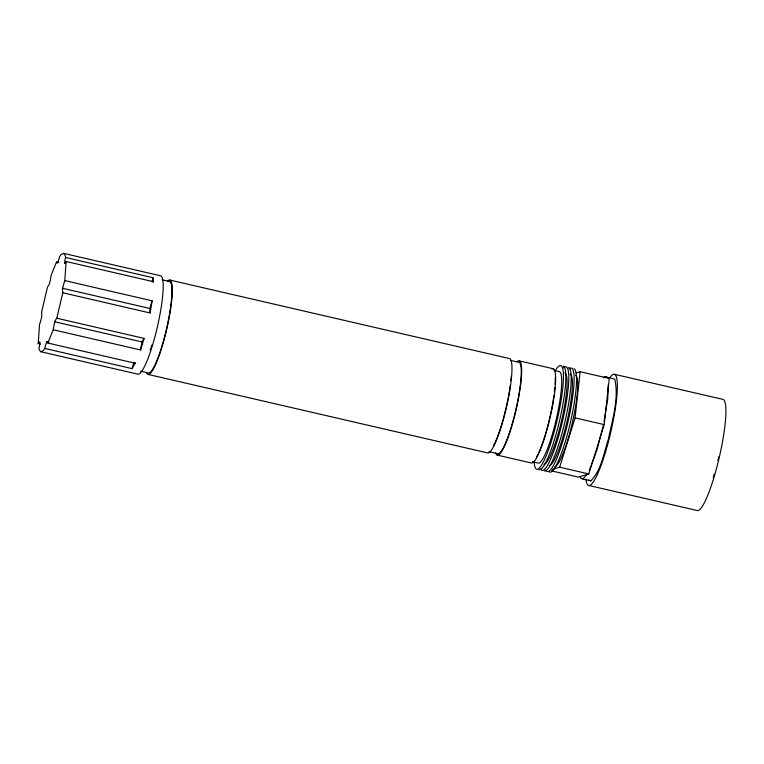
<?xml version="1.0" encoding="UTF-8"?>
<svg xmlns="http://www.w3.org/2000/svg" width="764" height="764" viewBox="0 0 764 764"><rect width="100%" height="100%" fill="white"/><g stroke="black" fill="none" stroke-linecap="round" stroke-linejoin="round"><path stroke-width="1.15" d="M40.502 344.106L38.2 343.571L39.547 324.461A17.324 2.875 -77 0 0 41.714 316.783A17.324 2.875 -77 0 0 41.542 312.304L47.53 286.863A17.324 2.875 -77 0 0 49.612 283.253A17.324 2.875 -77 0 0 51.112 275.317L56.498 262.042L58.799 262.568M153.153 282.308A14.105 2.34 -77 0 0 153.468 281.706L66.134 261.508L64.797 280.617A17.324 2.875 -77 0 0 62.619 288.295A17.324 2.875 -77 0 0 62.791 292.774L56.803 318.216A17.133 2.846 -77 0 0 54.741 321.778L54.588 322.465A17.505 2.903 -77 0 0 53.222 329.762L47.836 343.046L135.171 363.234L132.105 368.64L44.77 348.441L43.042 350.8L40.597 351.688L38.954 349.215A17.133 2.846 -77 0 0 39.948 341.995A17.505 2.903 -77 0 0 38.2 343.571M552.429 469.43L559.668 467.215L575.082 417.879L580.143 371.724L609.252 378.457L604.19 424.612L588.777 473.938L578.434 477.108L551.56 470.901M62.791 292.774L150.126 312.973L152.132 300.815L64.797 280.617M604.028 421.957L607.724 399.104L608.268 384.712M56.803 318.216L144.138 338.414A17.133 2.846 -77 0 0 142.075 341.966L141.923 342.654A17.505 2.903 -77 0 0 140.557 349.96L53.222 329.762M603.321 425.405L596.837 450.349L589.292 470.395M717.864 460.406L718.676 456.948M713.289 477.271L714.187 474.091M140.557 349.96L144.138 338.414M586.914 474.511L582.961 479.028L580.802 478.188L580.315 476.535M603.283 377.874L604.735 376.547L614.791 379.202C619.212 399.18 612.193 419.866 608.345 439.462C603.627 453.434 601.488 469.927 590.868 480.852L582.961 479.028M40.597 351.688L137.644 374.121A50.5 8.385 -77 0 0 157.107 328.042A50.5 8.385 -77 0 0 160.774 275.833L63.737 253.4L61.301 254.278L59.582 256.618A12.95 2.149 -77 0 1 57.625 262.864A15.165 2.521 -77 0 1 56.498 262.042M576.008 372.994L580.143 371.724M614.151 374.236L722.696 399.324A57.071 9.483 -77 0 1 719.688 455.554A57.071 9.483 -77 0 1 697.503 510.6L588.968 485.512M170.009 280.082L509.645 358.612A48.438 8.041 -77 0 1 506.131 408.683A48.438 8.041 -77 0 1 487.461 452.88L147.815 374.36M519.339 360.904L553.308 368.754M63.737 253.4L65.389 255.864L65.609 257.516L152.943 277.714L153.468 281.706M162.111 279.805L169.665 281.544A46.938 7.793 -77 0 1 166.256 330.067A46.938 7.793 -77 0 1 148.159 372.899L140.614 371.151M510.381 360.322L519.004 362.317A46.938 7.793 -77 0 1 515.595 410.841A46.938 7.793 -77 0 1 497.507 453.673L488.884 451.677M554.053 370.425L559.477 371.676A46.938 7.793 -77 0 1 556.068 420.19A46.938 7.793 -77 0 1 537.971 463.022L532.556 461.771M62.619 288.295L149.954 308.494A17.324 2.875 -77 0 0 150.126 312.973M575.082 417.879L604.19 424.612M54.741 321.778L142.075 341.966M44.77 348.441A14.344 2.378 -77 0 1 46.785 341.632L49.087 342.167M559.668 467.215L588.777 473.938M497.173 455.086L531.133 462.936A48.39 8.041 -77 0 0 550.729 414.661A48.39 8.041 -77 0 0 551.818 368.964M604.735 376.547L606.883 377.378M588.719 480.021L590.868 480.852M516.999 361.754A48.39 8.041 -77 0 1 515.824 410.927A48.39 8.041 -77 0 1 495.588 452.718M511.269 376.471A46.938 7.793 -77 0 1 510.858 380.758M510.285 385.371A46.938 7.793 -77 0 1 508.423 396.678M508.222 397.738A46.938 7.793 -77 0 1 506.15 407.518M505.892 408.597A46.938 7.793 -77 0 1 503.151 419.293M502.865 420.315A46.938 7.793 -77 0 1 493.353 445.947M167.669 280.932A48.438 8.041 -77 0 1 166.963 328.1A48.438 8.041 -77 0 1 146.669 373.128M555.199 377.712A46.938 7.793 -77 0 1 555.094 384.311M554.855 387.596A46.938 7.793 -77 0 1 554.397 391.989M553.957 395.475A46.938 7.793 -77 0 1 552.095 406.773M551.894 407.833A46.938 7.793 -77 0 1 549.813 417.612M549.564 418.691A46.938 7.793 -77 0 1 538.868 452.317M537.932 454.284A46.938 7.793 -77 0 1 536.576 456.824M151.874 345.08A46.938 7.793 -77 0 1 150.193 350.275M132.105 368.64A14.344 2.378 -77 0 1 133.948 362.327M65.609 257.516A10.142 1.681 -77 0 0 64.453 263.57A14.105 2.34 -77 0 0 66.134 261.508M152.16 281.343A10.142 1.681 -77 0 1 152.943 277.714M46.785 341.632A16.674 2.769 -77 0 1 47.836 343.046M135.008 362.528A16.674 2.769 -77 0 1 135.171 363.234M149.954 308.494A17.324 2.875 -77 0 1 152.132 300.815M568.655 367.436A53.136 8.824 -77 0 1 564.797 422.368A53.136 8.824 -77 0 1 544.312 470.853M563.66 367.809A53.136 8.824 -77 0 1 562.896 419.551A53.136 8.824 -77 0 1 540.625 468.943M564.806 372.908A46.938 7.793 -77 0 1 561.865 419.436A46.938 7.793 -77 0 1 543.987 464.331M555.103 370.96A53.136 8.824 -77 0 1 557.3 419.446A53.136 8.824 -77 0 1 534.084 461.723M563.316 366.204A53.136 8.824 -77 0 1 559.458 421.126A53.136 8.824 -77 0 1 538.973 469.621M610.121 377.378A57.071 9.483 -77 0 1 610.36 433.876A57.071 9.483 -77 0 1 585.988 479.171M570.145 374.14A46.938 7.793 -77 0 1 567.203 420.668A46.938 7.793 -77 0 1 549.326 465.562M575.483 375.372A46.938 7.793 -77 0 1 572.532 421.909A46.938 7.793 -77 0 1 554.664 466.804M568.999 369.041A53.136 8.824 -77 0 1 568.235 420.783A53.136 8.824 -77 0 1 545.964 470.175M573.993 368.668A53.136 8.824 -77 0 1 570.135 423.6A53.136 8.824 -77 0 1 549.65 472.085"/></g></svg>
